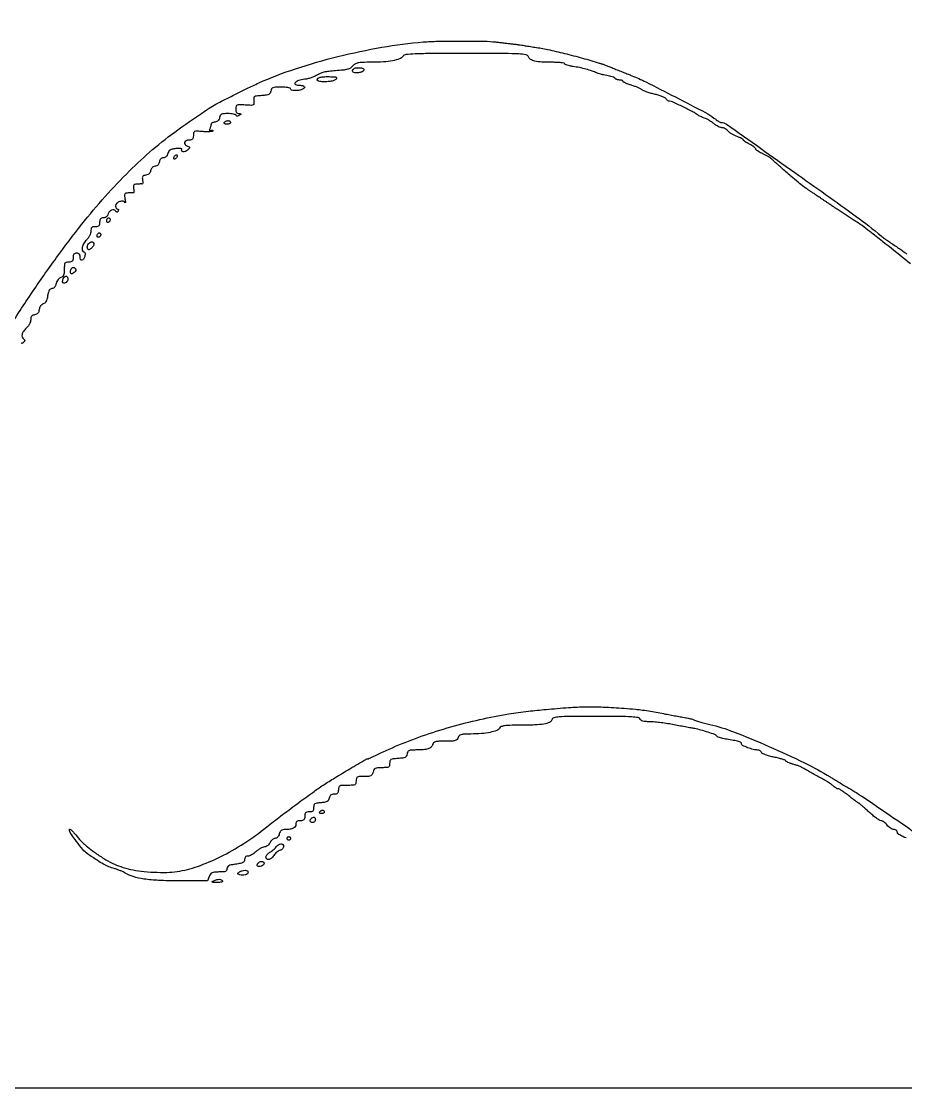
# Model space of a CAD drawing. Extents: x 0 to 2372, y 0 to 2187.
# Drawn here: x 839 to 1339, y 0 to 603 of the extents above; entities that cross this region are included whole.
import ezdxf

# ---------------------------------------------------------------- set-up
doc = ezdxf.new("R2010")
doc.units = 0

msp = doc.modelspace()

# ---------------------------------------------------------------- linework, layer by layer
msp.add_lwpolyline([(0, 1093.5), (0, 0), (1186, 0), (2372, 0), (2372, 1093.5), (2372, 2187), (1186, 2187), (0, 2187)], close=True)
for points in [[(830.244897, 427.349465, -0.008952), (844.213288, 448.961464, -0.009494), (858.682733, 469.634189, -0.010051), (872.917091, 488.367591, -0.015046), (886.154959, 504.085425, -0.014068), (899.884728, 518.583585, -0.020033), (912.929811, 530.601022, -0.019289), (927.269996, 541.864015, -0.011764), (945, 554.089899, -0.024458), (948.788533, 556.316037, -0.003025), (957.301414, 560.707918, -0.003885), (966.186722, 565.137557, -0.008769), (973, 568.321568, -0.025587), (993.79008, 576.34862, -0.018229), (1017.780671, 583.269328, -0.01802), (1042.620647, 588.52125, -0.022506), (1066, 591.514133, -0.016386), (1074.190281, 591.920281, -0.004205), (1087.447463, 592.031246, -0.003634), (1100.624215, 591.93494, -0.025798), (1107, 591.512493, 0.000395), (1109.048541, 591.271807, 0.000232), (1111.5, 590.986898, 0.000232), (1113.951474, 590.704292, 0.000395), (1116, 590.470742, -0.003006), (1117.906148, 590.243336, -0.002568), (1119.9125, 589.981258, -0.002587), (1121.73445, 589.724136, -0.007359), (1123, 589.519786, 0.00352), (1124.217193, 589.313646, 0.00149), (1125.852986, 589.053447, 0.001474), (1127.601461, 588.785944, 0.001928), (1129.201656, 588.552259, -0.017948), (1136.320903, 587.278477, -0.007394), (1145.868094, 585.065943, -0.007285), (1156.087121, 582.379348, -0.009065), (1165.5, 579.572663, 0.002949), (1165.935862, 579.436872, 0.002186), (1166.419147, 579.291735, 0.002209), (1166.876626, 579.15872, 0.004978), (1167.224756, 579.062903, -0.027066), (1167.720288, 578.90267, -0.001157), (1169.433092, 578.239957, -0.00198), (1171.459561, 577.441229, -0.001408), (1173.724756, 576.530629, 0.000693), (1176.264421, 575.505469, 0.000487), (1179.125397, 574.358451, 0.000491), (1181.866087, 573.265873, 0.001029), (1184, 572.422696, -0.022612), (1191.868089, 568.914111, -0.002811), (1208.570906, 560.42335, -0.001933), (1225.647646, 551.537626, -0.042012), (1230.408628, 548.501895, 0.009284), (1231.71468, 547.543547, 0.012776), (1232.925199, 546.734932, 0.009459), (1233.954692, 546.111579, 0.132144), (1234.369504, 546, -0.155012), (1237.49795, 545.006231, -0.000384), (1276.092721, 517.690193, -0.002011), (1310.871706, 492.823921, -0.02013), (1324.937311, 481.794755, 0.02066), (1325.843502, 481.085741, 0.002579), (1327.880202, 479.639546, 0.003035), (1330.319216, 477.948549, 0.002511), (1332.937311, 476.176062, -0.004085), (1335.487974, 474.437494, -0.005845), (1337.719085, 472.850947, -0.003334), (1339.571879, 471.481527, -0.0855)], [(1341.51234, 466.024857, 0.004822), (1338.737379, 468.28852, 0.000553), (1325.685077, 478.70421, 0.003061), (1318.622721, 484.256857, 0.005229), (1314.140582, 487.662137, 0.021975), (1311.34173, 489.557715, -0.004487), (1309.764715, 490.547168, -0.001623), (1307.542069, 491.979853, -0.001609), (1305.118364, 493.564411, -0.001915), (1302.84173, 495.075828, 0.000185), (1300.58404, 496.585949, 0.000161), (1298.217542, 498.166482, 0.000162), (1296.075036, 499.59542, 0.000477), (1294.600966, 500.575828, -0.001236), (1293.33278, 501.422083, -0.000882), (1291.917179, 502.3754, -0.000891), (1290.570884, 503.288999, -0.001907), (1289.535654, 504, 0.00359), (1288.466478, 504.729032, 0.001448), (1286.996781, 505.709621, 0.001432), (1285.408349, 506.756259, 0.001816), (1283.934688, 507.713603, -0.018668), (1281.229372, 509.603671, -0.010005), (1278.027934, 512.12525, -0.007291), (1273.943903, 515.57741, -0.002786), (1268.355866, 520.497341, 0.000176), (1266.744849, 521.930742, 0.000163), (1265.092851, 523.398602, 0.000163), (1263.622825, 524.703061, 0.000551), (1262.662351, 525.55291, 0.034704), (1261.719533, 526.27544, 0.014619), (1260.362134, 527.117541, 0.014381), (1258.853476, 527.936392, 0.018185), (1257.412351, 528.601069, -0.023373), (1256.105491, 529.220336, -0.032329), (1255.002378, 529.90258, -0.033664), (1254.205878, 530.554397, -0.207311), (1254, 531.029599, 0.202119), (1253.794382, 531.517474, 0.030275), (1252.971875, 532.228076, 0.029994), (1251.840448, 532.988964, 0.021777), (1250.5, 533.701391, -0.01603), (1249.159113, 534.394413, -0.023306), (1248.028125, 535.096709, -0.020363), (1247.17752, 535.734013, -0.225474), (1247, 536.10766, 0.246348), (1246.817312, 536.455949, 0.0258), (1246.007395, 536.955922, 0.027258), (1244.915537, 537.479264, 0.018423), (1243.620919, 537.960093, -0.03121), (1242.197047, 538.530744, -0.023665), (1240.712771, 539.324143, -0.024149), (1239.386542, 540.205427, -0.050152), (1238.465932, 541.037645, 0.043903), (1237.655817, 541.788545, 0.038536), (1236.692263, 542.423558, 0.040486), (1235.726727, 542.860239, 0.086165), (1234.921738, 543, -0.090187), (1234.050774, 543.158387, -0.028818), (1232.842534, 543.69418, -0.027697), (1231.538831, 544.458733, -0.027642), (1230.326725, 545.363167, 0.023515), (1229.06144, 546.323633, 0.018022), (1227.595976, 547.255176, 0.018343), (1226.15833, 548.028492, 0.04052), (1225, 548.485556, -0.020079), (1223.948899, 548.851455, -0.016494), (1222.857947, 549.323192, -0.016808), (1221.883592, 549.823939, -0.041743), (1221.218544, 550.27094, 0.049237), (1218.729674, 551.89028, 0.006251), (1213.005847, 554.768499, 0.003835), (1207.015734, 557.630748, 0.109961), (1205.357024, 558, -0.088358), (1204.816859, 558.096207, -0.053695), (1204.233904, 558.384887, -0.051673), (1203.698875, 558.809066, -0.062384), (1203.29969, 559.310253, 0.140881), (1202.65953, 559.898183, 0.019934), (1201.011727, 560.640208, 0.021413), (1198.938623, 561.374549, 0.016751), (1196.63385, 561.997832, -0.0128), (1194.304735, 562.607991, -0.015543), (1192.157813, 563.302567, -0.014169), (1190.403101, 563.987831, -0.096079), (1189.63385, 564.505366, 0.07936), (1188.910316, 565.027826, 0.015206), (1187.437756, 565.71498, 0.015857), (1185.651648, 566.416978, 0.014014), (1183.75, 567.036102, -0.014181), (1181.929669, 567.629426, -0.021806), (1180.395312, 568.254845, -0.017647), (1179.220876, 568.84544, -0.273951), (1179, 569.218315, 0.225399), (1178.857853, 569.517618, 0.075434), (1178.429836, 569.77038, 0.057397), (1177.80229, 569.942834, 0.038399), (1177.059017, 570, -0.042985), (1176.274669, 570.067556, -0.044439), (1175.522447, 570.26819, -0.048576), (1174.907766, 570.562503, -0.118956), (1174.553777, 570.912988, 0.152206), (1174.098101, 571.308735, 0.02125), (1172.919668, 571.766539, 0.022686), (1171.435213, 572.197716, 0.017489), (1169.783215, 572.536626, -0.010196), (1168.060013, 572.864028, -0.010356), (1166.360591, 573.259894, -0.010186), (1164.89829, 573.664509, -0.041318), (1164.038455, 574.000883, 0.032174), (1161.466533, 575.06159, 0.015333), (1158.041959, 576.106604, 0.014873), (1154.298964, 577.005811, 0.017454), (1150.703072, 577.62722, -0.016935), (1148.900586, 577.936784, -0.026624), (1147.381527, 578.336311, -0.024677), (1146.24401, 578.764171, -0.298872), (1146, 579.135924, 0.361897), (1145.71519, 579.477885, 0.014209), (1143.980469, 579.746178, 0.019461), (1141.760837, 579.937788, 0.011799), (1139.125, 580, -0.012946), (1133.047307, 580.157384, -0.043193), (1129.097854, 580.706344, -0.073432), (1126.640844, 581.662282, -0.188646), (1125.462205, 583.119081, 0.279138), (1124.160527, 584.258546, 0.030308), (1120.025767, 584.732082, 0.012434), (1112.056477, 584.959776, 0.000924), (1090.292855, 585, 0.00123), (1070.644165, 584.951677, 0.00965), (1061.514632, 584.730534, 0.014018), (1056.160165, 584.346756, 0.2131), (1054.583466, 583.445034, -0.147942), (1052.610363, 581.958502, -0.04085), (1048.826944, 580.910329, -0.031705), (1043.551843, 580.246296, -0.014785), (1036.660293, 580.023857, 0.006784), (1031.583153, 579.941258, 0.043013), (1029.020096, 579.643097, 0.086337), (1027.400048, 579.007217, 0.086178), (1026.088743, 577.861266, -0.085208), (1024.820521, 576.748651, -0.070993), (1023.172853, 576.035694, -0.041389), (1020.683621, 575.57269, -0.009553), (1016.428451, 575.222704, 0.012452), (1012.65255, 574.890094, 0.027759), (1009.810096, 574.407239, 0.036751), (1007.674804, 573.753169, 0.073131), (1006.140454, 572.881349, -0.058911), (1004.899344, 572.128887, -0.023727), (1003.055266, 571.392566, -0.023082), (1000.973298, 570.779675, -0.02707), (998.951093, 570.399124, 0.040194), (995.483695, 569.651989, 0.143102), (993.599238, 568.42582, 0.51249), (993.840725, 567.428252, 0.096829), (996.031385, 567, -0.046705), (997.990482, 566.8166, -0.218081), (998.892634, 566.177811, -0.368893), (998.745152, 565.37453, -0.079165), (997.418213, 564.606989, -0.059014), (995.452302, 564.108117, -0.047982), (993.278864, 564.032597, -0.052034), (991.512551, 564.326953, -0.337418), (991, 565, 0.330979), (990.709429, 565.390869, 0.027549), (989.404806, 565.70625, 0.02821), (987.651214, 565.927847, 0.017326), (985.569551, 566, 0.010543), (982.407774, 565.933323, 0.082893), (980.975685, 565.631706, 0.176734), (980.22236, 564.96719, 0.089493), (979.819551, 563.75, -0.088499), (979.428216, 562.559618, -0.155574), (978.689962, 561.846666, -0.084582), (977.331947, 561.440633, -0.014549), (974.645171, 561.190927, 0.009966), (971.614205, 560.937227, 0.122843), (970.532895, 560.545089, 0.237696), (970.106376, 559.785616, 0.047904), (970.187394, 558.190927, -0.043475), (970.285067, 556.554029, -0.281122), (969.854021, 555.889457, -0.121839), (968.770904, 555.664458, -0.006743), (965.292223, 555.84255, 0.008032), (961.927891, 556.006097, 0.109057), (960.727298, 555.781736, 0.241677), (960.167818, 555.110084, 0.055125), (960, 553.59255, 0.042677), (960.100475, 552.417543, 0.105495), (960.420229, 551.618875, 0.140335), (960.969344, 551.155499, 0.1037), (961.75, 550.984687, -0.011688), (962.728181, 550.953252, -0.326553), (962.914477, 550.800504, -0.312935), (962.829229, 550.569699, -0.01115), (962, 550.016733, -0.04187), (961.340408, 549.671552, -0.10205), (960.804716, 549.565723, -0.157817), (960.413845, 549.695863, -0.152335), (960.166667, 550.032046, 0.232615), (959.787317, 550.408861, 0.030262), (958.654285, 550.715663, 0.03015), (957.175734, 550.929532, 0.020845), (955.486218, 551, 0.016176), (953.066854, 550.921707, 0.096438), (951.851128, 550.602227, 0.16866), (951.182884, 549.9366, 0.078185), (950.819551, 548.75, -0.071286), (950.534868, 547.772547, -0.090158), (950, 547, -0.090158), (949.227453, 546.465132, -0.071286), (948.25, 546.180449, 0.034957), (947.388476, 545.995952, 0.049551), (946.660938, 545.705472, 0.06086), (946.157433, 545.360663, 0.215434), (946, 545.012237, -0.049166), (945.956519, 544.571121, -0.014049), (945.803205, 543.900031, -0.013999), (945.586508, 543.1484, -0.014431), (945.330061, 542.417743, 0.023756), (945.075504, 541.646763, 0.183547), (945.109659, 541.275135, 0.370727), (945.345812, 541.173601, 0.062479), (945.830061, 541.394972, -0.055267), (946.278536, 541.607835, -0.119449), (946.65633, 541.643818, -0.189583), (946.902206, 541.503844, -0.171283), (947, 541.226744, -0.364863), (946.724887, 540.899925, -0.023109), (945.384375, 540.731251, -0.025291), (943.608734, 540.68083, -0.01514), (941.5, 540.791557, 0.007133), (937.945293, 541.035338, 0.107826), (936.730585, 540.838541, 0.250288), (936.166999, 540.175989, 0.053641), (936, 538.62383, -0.040763), (935.889502, 537.270722, -0.150693), (935.511799, 536.512383, -0.157767), (934.784563, 536.11829, -0.045946), (933.5, 536, 0.107706), (931.852111, 535.640857, 0.230525), (931.045058, 534.659997, 0.24783), (931.3466, 533.48159, 0.117538), (932.677541, 532.570245, -0.030408), (933.607207, 532.147022, -0.265941), (933.839914, 531.778266, -0.193159), (933.673536, 531.305702, -0.016316), (932.773503, 530.344931, -0.113542), (931.56581, 529.588974, -0.120107), (930.174903, 529.457702, -0.225488), (929.393194, 529.979434, -0.280068), (929.399571, 530.837502, 0.494342), (929.306231, 531.082027, 0.047543), (928.57921, 531.224044, 0.032203), (927.440458, 531.262221, 0.016053), (925.999941, 531.171385, 0.026199), (924.019178, 530.877158, 0.089788), (922.815063, 530.39769, 0.121991), (922.059896, 529.618856, 0.070437), (921.565006, 528.402981, -0.058996), (921.185466, 527.406035, -0.081796), (920.611721, 526.64318, -0.09211), (919.88292, 526.166712, -0.099153), (919.050499, 526, 0.090967), (918.221654, 525.847946, 0.107102), (917.553748, 525.413917, 0.097166), (917.080784, 524.70358, 0.063239), (916.819551, 523.75, -0.071093), (916.538322, 522.783023, -0.087695), (916.009039, 522.009232, -0.088854), (915.252863, 521.470878, -0.075159), (914.311493, 521.188507, 0.074927), (913.380287, 520.909654, 0.086432), (912.622985, 520.377015, 0.086432), (912.090346, 519.619713, 0.074927), (911.811493, 518.688507, -0.075611), (911.523526, 517.731606, -0.092598), (910.975771, 516.977054, -0.089341), (910.175109, 516.45249, -0.065385), (909.149242, 516.167245, 0.046775), (907.980949, 515.888639, 0.158965), (907.362255, 515.425224, 0.156637), (907.130628, 514.681393, 0.045034), (907.251133, 513.466615, -0.022723), (907.381586, 512.563435, -0.040732), (907.39401, 511.814587, -0.055244), (907.303134, 511.301225, -0.364869), (907.10189, 511.167791, 0.02877), (906.739107, 511.188383, 0.003951), (905.981623, 511.181772, 0.004527), (905.083641, 511.158703, 0.003815), (904.133423, 511.118421, 0.042943), (902.915897, 510.95202, 0.180115), (902.307598, 510.555158, 0.170351), (902.087711, 509.841428, 0.037587), (902.235313, 508.54937, -0.021941), (902.371845, 507.614437, -0.039295), (902.389363, 506.838896, -0.052248), (902.302853, 506.304072, -0.370778), (902.10189, 506.167791, 0.028777), (901.738819, 506.188394, 0.003933), (900.979149, 506.181772, 0.004512), (900.078444, 506.158704, 0.003798), (899.125, 506.118421, 0.046562), (897.827353, 505.931745, 0.213149), (897.23837, 505.478447, 0.14764), (897.06209, 504.616256, 0.01959), (897.307335, 502.75, -0.007507), (897.491807, 501.568022, -0.024462), (897.563706, 500.779181, -0.182671), (897.501149, 500.590014, -0.566179), (897.397448, 500.604659, 0.269784), (896.318945, 501.413768, 0.106733), (894.404464, 501.229328, 0.098764), (892.633021, 500.248683, 0.220554), (892, 498.883423, 0.054272), (892.078439, 498.162905, 0.073971), (892.311086, 497.553255, 0.093615), (892.654932, 497.144123, 0.172996), (893.059017, 497, -0.12523), (893.406911, 496.911479, -0.188638), (893.606018, 496.674888, -0.148641), (893.617329, 496.316663, -0.072632), (893.434017, 495.893237, -0.054715), (893.07479, 495.433136, -0.208693), (892.745228, 495.298783, -0.200468), (892.413255, 495.447062, -0.050408), (892.04505, 495.927107, 0.217517), (891.068958, 496.579046, 0.148705), (889.727259, 496.397156, 0.114218), (888.44284, 495.405566, 0.107948), (887.692161, 493.930825, -0.086848), (887.339997, 493.161, -0.082552), (886.742221, 492.540854, -0.080989), (885.964876, 492.138718, -0.07911), (885.09362, 492, 0.068319), (884.097164, 491.863209, 0.151336), (883.459362, 491.451474, 0.130178), (883.108078, 490.701921, 0.04487), (883, 489.5, -0.045527), (882.884257, 488.231486, -0.152009), (882.5, 487.5, -0.152009), (881.768514, 487.115743, -0.045527), (880.5, 487, 0.045671), (879.2254, 486.883333, 0.154167), (878.495536, 486.495455, 0.151583), (878.113761, 485.754033, 0.043688), (878, 484.454545, -0.076912), (877.821248, 483.299369, -0.038267), (877.265625, 481.922443, -0.03683), (876.456762, 480.553462, -0.044556), (875.5, 479.409091, 0.058311), (873.925403, 477.417133, 0.087406), (873.109089, 475.361702, 0.131376), (873.20367, 473.720841, 0.236838), (874.132696, 472.789101, -0.16685), (874.542143, 472.476282, -0.105846), (874.765213, 471.912606, -0.076268), (874.775859, 471.134474, -0.042218), (874.565308, 470.205768, -0.059809), (873.839403, 468.609539, -0.240606), (872.955011, 468.064538, -0.342137), (872.246831, 468.527771, -0.083248), (872, 470, 0.072254), (871.873159, 470.873159, 0.124864), (871.5, 471.5, 0.124864), (870.873159, 471.873159, 0.072254), (870, 472, 0.07578), (869.064742, 471.857434, 0.149477), (868.45, 471.4375, 0.124434), (868.106468, 470.682766, 0.044917), (868, 469.5, -0.045527), (867.884257, 468.231486, -0.152009), (867.5, 467.5, -0.152009), (866.768514, 467.115743, -0.045527), (865.5, 467, 0.055242), (864.107689, 466.845702, 0.203178), (863.402677, 466.340638, 0.122276), (863.073549, 465.294875, 0.015393), (863, 462.90638, -0.020932), (862.912503, 460.817224, -0.079112), (862.600319, 459.550364, -0.127783), (862.005374, 458.773725, -0.102137), (861.057119, 458.304686, 0.103919), (860.240057, 457.896945, 0.063261), (859.482545, 457.122699, 0.056982), (858.868902, 456.085579, 0.051103), (858.477664, 454.898306, -0.042321), (858.090594, 453.650527, -0.078211), (857.544722, 452.742945, -0.100552), (856.856325, 452.194448, -0.118637), (856.048353, 452, 0.136935), (855.174078, 451.755986, 0.122656), (854.508834, 451.086671, 0.073025), (854.004301, 449.867806, 0.02203), (853.599851, 447.899069, -0.026471), (853.192538, 446.001989, -0.061352), (852.64396, 444.655864, -0.085856), (851.930515, 443.775086, -0.116246), (851.028639, 443.297238, 0.098509), (850.22647, 442.907606, 0.077093), (849.552386, 442.210163, 0.069156), (849.064036, 441.263819, 0.055818), (848.806596, 440.148169, -0.051006), (848.535814, 438.921068, -0.098315), (848.042012, 438.048768, -0.108399), (847.29, 437.484494, -0.071796), (846.25, 437.180449, 0.063874), (845.198873, 436.891064, 0.12496), (844.509216, 436.372357, 0.117359), (844.124348, 435.562551, 0.052551), (844, 434.3827, -0.079813), (843.820617, 433.266081, -0.040526), (843.265625, 431.951877, -0.038927), (842.456695, 430.657033, -0.046826), (841.5, 429.58758, 0.051484), (839.912275, 427.779173, 0.098191), (839.12332, 426.021348, 0.142838), (839.209175, 424.533382, 0.170584), (840.087132, 423.446149, -0.087474), (840.506061, 423.072691, -0.186417), (840.632135, 422.664567, -0.142753), (840.460237, 422.19739, -0.045317), (839.962132, 421.637132, -0.03709), (839.349412, 421.142319, -0.169768), (838.915035, 421.022632, -0.224514), (838.575581, 421.212138, -0.067221)], [(1339.03168, 141.332396, -0.044114), (1336.590157, 142.343092, -0.042495), (1334.569313, 143.625866, -0.232567), (1334.007802, 144.75, 0.146679), (1333.861628, 145.22672, 0.098364), (1333.455938, 145.632812, 0.082375), (1332.851689, 145.90659, 0.065352), (1332.140073, 146, -0.1034), (1331.293148, 146.177038, -0.044386), (1330.275006, 146.734375, -0.041403), (1329.258581, 147.54349, -0.042925), (1328.402724, 148.5, 0.036912), (1327.567232, 149.456619, 0.038477), (1326.61098, 150.265625, 0.041506), (1325.67919, 150.827079, 0.11534), (1324.939549, 151, -0.141416), (1324.040998, 151.259326, -0.015606), (1322.246933, 152.46875, -0.018049), (1320.166182, 154.085138, -0.013675), (1318, 156, 0.003744), (1315.916842, 157.916491, 0.005854), (1314.092587, 159.53125, 0.001987), (1312.502797, 160.89461, 0.178072), (1312.216263, 161, -0.157204), (1311.925104, 161.093862, -0.002278), (1310.436878, 162.175, -0.006006), (1308.719082, 163.466925, -0.003895), (1306.762532, 165, 0.009496), (1304.761311, 166.532213, 0.013111), (1302.904598, 167.825, 0.009708), (1301.323804, 168.821786, 0.136634), (1300.683823, 169, -0.110702), (1300.144512, 169.120887, -0.026588), (1299.332353, 169.558448, -0.02602), (1298.432241, 170.17341, -0.023213), (1297.564451, 170.901098, 0.039597), (1296.338908, 171.862254, 0.008388), (1294.050183, 173.326496, 0.008731), (1291.331299, 174.937506, 0.008193), (1288.5, 176.488142, -0.002983), (1285.745965, 177.959369, -0.003973), (1283.2625, 179.330802, -0.002819), (1281.198346, 180.507549, -0.040061), (1280.5, 180.989271, 0.07035), (1279.866757, 181.371842, 0.011777), (1278.545313, 181.898787, 0.012698), (1276.950456, 182.445942, 0.01096), (1275.25, 182.940771, -0.016011), (1273.621375, 183.432591, -0.024483), (1272.248437, 183.971832, -0.021486), (1271.212515, 184.493068, -0.271827), (1271, 184.855086, 0.314597), (1270.749488, 185.213828, 0.011155), (1269.0674, 185.788686, 0.017038), (1266.942868, 186.383368, 0.010662), (1264.420936, 186.940792, -0.017173), (1261.854283, 187.543256, -0.024038), (1259.61334, 188.268421, -0.022174), (1257.874978, 189.014422, -0.19094), (1257.313947, 189.624251, 0.087491), (1256.998011, 190.150185, 0.066437), (1256.492546, 190.595874, 0.065801), (1255.882233, 190.897146, 0.081966), (1255.259031, 191, -0.061376), (1252.650286, 191.32144, -0.030317), (1249.461222, 192.328281, -0.023386), (1246.603148, 193.581354, -0.285077), (1246, 194.553252, 0.233575), (1245.747123, 195.065038, 0.053521), (1244.898438, 195.580727, 0.044539), (1243.686234, 196.023289, 0.030527), (1242.25, 196.314428, -0.011203), (1238.621066, 196.905167, -0.015931), (1235.429168, 197.604325, -0.013013), (1232.867639, 198.322967, -0.146446), (1232, 198.904362, 0.13128), (1230.862032, 199.716985, 0.009173), (1227.129109, 201.040454, 0.01404), (1223.072721, 202.269904, 0.021674), (1219.5, 203.079605, -0.000798), (1217.403347, 203.463567, -0.000233), (1214.178125, 204.061079, -0.000234), (1210.54764, 204.737176, -0.000251), (1207, 205.401401, 0.008605), (1203.405223, 206.012472, 0.007559), (1199.63299, 206.528882, 0.007618), (1196.2143, 206.891586, 0.022546), (1193.856989, 206.998633, -0.019826), (1191.721942, 207.083954, -0.050178), (1190.195237, 207.361544, -0.075437), (1189.17919, 207.828407, -0.157043), (1188.638374, 208.5, 0.272347), (1187.579678, 209.343233, 0.020214), (1183.7518, 209.728746, 0.013138), (1177.188039, 209.949879, 0.001851), (1163.648016, 210, 0.001417), (1148.575366, 209.957276, 0.017101), (1142.780789, 209.726135, 0.046364), (1139.821938, 209.228189, 0.27021), (1138.750132, 208.152507, -0.230689), (1137.452269, 206.64016, -0.059941), (1134.290769, 205.702272, -0.033613), (1129.012264, 205.164924, -0.008293), (1120.29969, 205.011006, 0.005792), (1114.881958, 204.9424, 0.03013), (1111.904761, 204.69026, 0.058942), (1110.136565, 204.215185, 0.171751), (1109.200197, 203.393248, -0.180545), (1107.597297, 202.03394, -0.035974), (1103.920468, 200.999735, -0.031209), (1098.944261, 200.299099, -0.01773), (1092.866631, 200.043551, 0.00868), (1089.11685, 199.953819, 0.059286), (1087.294404, 199.660238, 0.134906), (1086.292721, 199.051123, 0.125776), (1085.710251, 198, -0.125854), (1085.12682, 196.947523, -0.136757), (1084.126, 196.344322, -0.059273), (1082.299075, 196.064147, -0.008442), (1078.5, 196, 0.008691), (1074.772536, 195.935202, 0.056235), (1072.915654, 195.660038, 0.128021), (1071.892286, 195.082056, 0.137415), (1071.313926, 194.092454, -0.150924), (1070.430102, 192.668102, -0.100908), (1068.747929, 191.716731, -0.059511), (1066.021865, 191.179168, -0.018226), (1061.819551, 191.013655, 0.014064), (1059.176246, 190.931569, 0.091744), (1057.891385, 190.614216, 0.171183), (1057.195558, 189.94728, 0.081791), (1056.819551, 188.75, -0.087414), (1056.432193, 187.563106, -0.154754), (1055.702575, 186.850113, -0.08572), (1054.366521, 186.442993, -0.015171), (1051.75, 186.195209, 0.012796), (1048.976669, 185.945857, 0.102743), (1047.766806, 185.544884, 0.194742), (1047.188942, 184.802357, 0.069276), (1047, 183.445209, -0.061141), (1046.832902, 182.083814, -0.207528), (1046.301, 181.389198, -0.114072), (1045.192658, 181.069431, -0.013431), (1042.608408, 181, 0.017111), (1040.123705, 180.914944, 0.098742), (1038.861291, 180.571963, 0.154826), (1038.111474, 179.845847, 0.062164), (1037.589356, 178.5, -0.062751), (1037.063804, 177.149979, -0.156022), (1036.307594, 176.424487, -0.097683), (1035.028159, 176.083614, -0.016409), (1032.480948, 176, 0.012807), (1029.814746, 175.931696, 0.114921), (1028.698095, 175.610521, 0.210054), (1028.165077, 174.90617, 0.058497), (1028, 173.5, -0.063163), (1027.819917, 172.080151, -0.217022), (1027.25, 171.375, -0.105983), (1026.03969, 171.06277, -0.010324), (1023, 171, 0.010324), (1019.96031, 170.93723, 0.105983), (1018.75, 170.625, 0.217022), (1018.180083, 169.919849, 0.063163), (1018, 168.5, -0.045331), (1017.885646, 167.241265, -0.148603), (1017.506955, 166.507154, -0.152513), (1016.790859, 166.118911, -0.048567), (1015.569551, 166, 0.054795), (1014.419929, 165.873634, 0.117225), (1013.621614, 165.485692, 0.122993), (1013.106774, 164.794654, 0.063704), (1012.819551, 163.75, -0.082798), (1012.450681, 162.583617, -0.148332), (1011.760043, 161.865701, -0.090757), (1010.527327, 161.444527, -0.018998), (1008.25, 161.192502, 0.016069), (1005.832431, 160.939278, 0.109891), (1004.716478, 160.525079, 0.186214), (1004.174846, 159.779525, 0.065109), (1004, 158.442502, -0.048019), (1003.88165, 157.21303, -0.15244), (1003.494115, 156.49425, -0.149202), (1002.760471, 156.114593, -0.045363), (1001.5, 156, 0.045527), (1000.231486, 155.884257, 0.152009), (999.5, 155.5, 0.152009), (999.115743, 154.768514, 0.045527), (999, 153.5, -0.045527), (998.884257, 152.231486, -0.152009), (998.5, 151.5, -0.152009), (997.768514, 151.115743, -0.045527), (996.5, 151, 0.045088), (995.341336, 150.895303, 0.117503), (994.580162, 150.560699, 0.146188), (994.149594, 149.973107, 0.085724), (994, 149.106989, -0.138912), (993.610642, 147.732572, -0.135585), (992.55555, 146.751315, -0.087602), (990.72707, 146.175928, -0.032539), (988.026621, 146, 0.044759), (986.618507, 145.873695, 0.112955), (985.677957, 145.471737, 0.120243), (985.040805, 144.71931, 0.054401), (984.589356, 143.5, -0.05606), (984.214999, 142.499086, -0.072394), (983.650046, 141.698363, -0.084044), (982.959997, 141.180156, -0.119673), (982.218076, 141, 0.110588), (981.477967, 140.834278, 0.062224), (980.696535, 140.339063, 0.057468), (979.994429, 139.610413, 0.059721), (979.487128, 138.75, -0.069984), (978.94084, 137.865302, -0.05264), (978.120983, 137.066015, -0.053322), (977.166935, 136.466585, -0.07853), (976.222601, 136.176859, 0.064979), (975.164609, 135.883224, 0.027823), (973.844967, 135.23575, 0.026953), (972.49636, 134.37957, 0.031975), (971.326578, 133.426859, -0.031643), (970.187758, 132.498107, -0.030943), (968.932569, 131.71289, -0.032489), (967.746386, 131.16573, -0.092068), (966.853977, 131, 0.084612), (966.073977, 130.867053, 0.119808), (965.485808, 130.484954, 0.115269), (965.123959, 129.862633, 0.074423), (965, 129.034443, -0.126304), (964.739075, 128.017992, -0.147096), (964.029686, 127.32161, -0.07373), (962.633631, 126.832712, -0.014445), (960, 126.405612, 0.014906), (957.425522, 125.985666, 0.069521), (956.006649, 125.499153, 0.137479), (955.271755, 124.824903, 0.139689), (955, 123.871169, -0.120188), (954.769386, 122.925639, -0.176864), (954.145465, 122.353385, -0.083891), (952.904319, 122.069665, -0.014337), (950.475249, 122, 0.017966), (947.950213, 121.909239, 0.089354), (946.58049, 121.559354, 0.134), (945.701939, 120.827224, 0.061658), (945, 119.5), (944.049502, 117), (927.573541, 117, -0.010648), (916.342005, 117.23922, -0.025714), (908.073916, 118.018787, -0.034935), (901.926, 119.363054, -0.073867), (897.506881, 121.403535, 0.035746), (896.379355, 122.032124, 0.013752), (894.733912, 122.746536, 0.013534), (892.899857, 123.426531, 0.016239), (891.139059, 123.962555, -0.032769), (888.195472, 124.966031, -0.027756), (885.234528, 126.394721, -0.01899), (881.575325, 128.603272, -0.005765), (876.199687, 132.222363, -0.064952), (873.468999, 134.684807, -0.018337), (869.90055, 139.183286, -0.014246), (866.663737, 143.859551, -0.145251), (866, 146.096143, -0.546428), (866.217257, 146.235583, -0.065227), (866.807507, 145.865641, -0.032869), (867.69253, 145.031441, -0.014663), (868.74896, 143.826725, 0.007885), (871.672045, 140.400758, 0.023828), (873.806788, 138.198237, 0.022879), (876.187351, 136.161876, 0.006821), (880, 133.274091, 0.017965), (885.326447, 129.640499, 0.029097), (890.124797, 126.99066, 0.030843), (894.988261, 125.021476, 0.023796), (900.495816, 123.464738, 0.029154), (906.43948, 122.446941, 0.016547), (913.718638, 121.876447, 0.016561), (920.972763, 121.789366, 0.030937), (926.823704, 122.275935, 0.049174), (938.337057, 125.13123, 0.03003), (951.236839, 130.606554, 0.027829), (964.589299, 138.200158, 0.025114), (977.5, 147.474863, -0.005561), (985.30443, 153.557551, -0.003431), (994.611784, 160.546217, -0.003312), (1003.486527, 167.024747, -0.010707), (1009.5, 171.161232, -0.007849), (1016.017217, 175.296637, -0.003739), (1024.523904, 180.421873, -0.00078), (1033.481028, 185.708755, -0.133702), (1034.550716, 186, 0.104177), (1034.908174, 186.075295, 0.00103), (1037.313876, 187.141744, 0.003328), (1040.080257, 188.397046, 0.002145), (1043.270036, 189.88679, -0.018246), (1057.649791, 196.046828, -0.015005), (1073.403478, 201.588225, -0.014702), (1089.835032, 206.292277, -0.015428), (1106.254098, 209.939227, -0.002996), (1114.325185, 211.422293, -0.009754), (1119.695972, 212.268232, -0.008481), (1125.465572, 212.962493, -0.001849), (1135.431183, 213.953278, -0.006487), (1148.205955, 215.00859, -0.013721), (1158.132945, 215.425829, -0.014355), (1167.782698, 215.289335, -0.007832), (1179.605323, 214.596718, -0.003431), (1186.008154, 214.07667, -0.012275), (1190.08861, 213.615861, -0.009935), (1194.54057, 212.911689, -0.001685), (1203, 211.371364, 0.000619), (1206.474227, 210.731109, 0.000656), (1209.884375, 210.111649, 0.000625), (1212.823487, 209.585524, 0.003), (1214.5, 209.297943, -0.01456), (1215.758577, 209.051978, -0.012715), (1217.059375, 208.723231, -0.012887), (1218.220101, 208.365771, -0.036623), (1219, 208.038118, 0.044201), (1219.966514, 207.649164, 0.004857), (1222.2625, 206.977642, 0.005903), (1225.018312, 206.235616, 0.00474), (1228, 205.500463, -0.034729), (1241.45374, 201.313878, -0.010151), (1261.495645, 193.042355, -0.010552), (1281.640088, 183.734835, -0.024854), (1296.137292, 175.746681, 0.002813), (1297.938053, 174.648338, 0.00111), (1300.4283, 173.156135, 0.001098), (1303.126247, 171.555622, 0.001373), (1305.637292, 170.082716, -0.015349), (1314.352217, 164.637875, -0.002786), (1330.146584, 153.954756, -0.003219), (1346.718748, 142.453076, -0.005964)]]:
    msp.add_lwpolyline(points, format="xyb")
for points in [[(1032.435239, 576.104785, -0.32346), (1032.381773, 575.364543, -0.109677), (1031.474841, 574.668578, -0.066571), (1029.869059, 574.166381, -0.042566), (1027.918213, 574, -0.073527), (1026.742876, 574.173777, -0.198781), (1026.102929, 574.697686, -0.22929), (1026.071325, 575.45811, -0.094315), (1026.666667, 576.333333, -0.162156), (1027.754106, 576.877376, -0.045524), (1029.676072, 576.976227, -0.044891), (1031.552995, 576.732142, -0.202237)], [(1017, 571.106989, -0.249407), (1016.531201, 570.225625, -0.076129), (1015.120081, 569.559318, -0.049977), (1012.896545, 569.133278, -0.022363), (1009.918213, 569, -0.035711), (1007.515838, 569.171802, -0.14518), (1006.198693, 569.777673, -0.414743), (1006.147965, 570.556738, -0.117027), (1007.25, 571.337719, -0.080152), (1009.418086, 571.83067, -0.02182), (1012.942046, 571.90106, -0.013949), (1016.433013, 571.720915, -0.391129)], [(957, 546, -0.195654), (956.844577, 545.618015, -0.086673), (956.395164, 545.29375, -0.066561), (955.729059, 545.073608, -0.0466), (954.940983, 545, -0.047867), (954.195401, 545.071541, -0.104212), (953.66835, 545.29375, -0.181468), (953.441401, 545.621877, -0.202618), (953.5, 546, -0.08825), (953.842344, 546.382836, -0.053305), (954.359775, 546.70625, -0.051278), (954.961978, 546.925833, -0.061875), (955.559017, 547, -0.067639), (956.109818, 546.925146, -0.08433), (956.576711, 546.70625, -0.09965), (956.888931, 546.38134, -0.142666)], [(926.183333, 525.783333, -0.034019), (925.693024, 525.355562, -0.131573), (925.322581, 525.204271, -0.290264), (925.093678, 525.31173, -0.142677), (925, 525.633333, -0.094783), (925.175276, 526.54964, -0.102202), (925.674729, 527.309147, -0.145728), (926.299565, 527.647242, -0.253202), (926.85, 527.483333, -0.212536), (926.959631, 527.197768, -0.080535), (926.867292, 526.770833, -0.061283), (926.5985, 526.274266, -0.041736)], [(889, 491.059017, -0.089642), (888.926698, 490.653442, -0.053229), (888.70625, 490.2129, -0.051032), (888.382515, 489.806203, -0.06081), (888, 489.5, -0.139169), (887.620352, 489.392057, -0.191142), (887.29375, 489.521475, -0.138808), (887.073267, 489.889346, -0.066118), (887, 490.440983, -0.062283), (887.074545, 491.037096, -0.080552), (887.29375, 491.542039, -0.097988), (887.618621, 491.879982, -0.153634), (888, 492, -0.092995), (888.381732, 491.928382, -0.096318), (888.70625, 491.723586, -0.099231), (888.923444, 491.418051, -0.105429)], [(883.457295, 481.930902, -0.100833), (882.729313, 481.156577, -0.232893), (881.960958, 481.034454, -0.293249), (881.524242, 481.552641, -0.124688), (881.63617, 482.494256, -0.065363), (881.923314, 483.023704, -0.09613), (882.308894, 483.38409, -0.122565), (882.728896, 483.521435, -0.157716), (883.121097, 483.425158, -0.101208), (883.424976, 483.139039, -0.09843), (883.59586, 482.753836, -0.097419), (883.607364, 482.329162, -0.09691)], [(879.035174, 475.542382, -0.030751), (878.480612, 474.952098, -0.033633), (877.873347, 474.453075, -0.035796), (877.301442, 474.103172, -0.119946), (876.877555, 474, -0.281444), (876.228947, 474.396501, -0.140427), (876.036037, 475.376416, -0.092572), (876.392483, 476.668022, -0.083068), (877.2, 477.8, -0.149932), (878.393251, 478.433023, -0.276315), (879.391351, 478.069736, -0.223545), (879.681486, 476.897791, -0.124526)], [(865, 457.559017, -0.119467), (864.733481, 456.459491, -0.102648), (863.983357, 455.532249, -0.130219), (863.067091, 455.115307, -0.242984), (862.30993, 455.356736, -0.230479), (862.019605, 456.197884, -0.076784), (862.381846, 457.486858, -0.075769), (863.122972, 458.621817, -0.213422), (863.968615, 459, -0.138501), (864.361922, 458.888923, -0.100101), (864.697031, 458.576711, -0.085761), (864.922668, 458.109745, -0.069866)], [(869.429973, 463.113307, -0.263526), (869.463963, 462.224824, -0.086702), (868.642959, 461.145004, -0.091396), (867.534761, 460.441747, -0.300751), (866.726892, 460.606442, -0.215635), (866.430213, 461.393126, -0.076928), (866.695569, 462.592789, -0.077585), (867.307782, 463.647075, -0.226203), (868.047972, 464, -0.089674), (868.40745, 463.935005, -0.053227), (868.797957, 463.739534, -0.051027), (869.158492, 463.45248, -0.060786)], [(1010, 156, -0.153634), (1009.879982, 155.618621, -0.097988), (1009.542039, 155.29375, -0.080552), (1009.037096, 155.074545, -0.062283), (1008.440983, 155, -0.066118), (1007.889346, 155.073267, -0.138808), (1007.521475, 155.29375, -0.191142), (1007.392057, 155.620352, -0.139169), (1007.5, 156, -0.06081), (1007.806203, 156.382515, -0.051032), (1008.2129, 156.70625, -0.053229), (1008.653442, 156.926698, -0.089642), (1009.059017, 157, -0.105429), (1009.418051, 156.923444, -0.099231), (1009.723586, 156.70625, -0.096318), (1009.928382, 156.381732, -0.092995)], [(1005, 151.5, -0.099038), (1004.885486, 150.927543, -0.097945), (1004.559375, 150.440625, -0.097945), (1004.072457, 150.114514, -0.099038), (1003.5, 150, -0.103678), (1002.569797, 150.19498, -0.206496), (1002.066255, 150.735179, -0.193059), (1002.095775, 151.503522, -0.091649), (1002.666667, 152.333333, -0.091649), (1003.496478, 152.904225, -0.193059), (1004.264821, 152.933745, -0.206496), (1004.80502, 152.430203, -0.103678)], [(991, 141, -0.099038), (990.923658, 140.618362, -0.097945), (990.70625, 140.29375, -0.097945), (990.381638, 140.076342, -0.099038), (990, 140, -0.099038), (989.618362, 140.076342, -0.097945), (989.29375, 140.29375, -0.097945), (989.076342, 140.618362, -0.099038), (989, 141, -0.099038), (989.076342, 141.381638, -0.097945), (989.29375, 141.70625, -0.097945), (989.618362, 141.923658, -0.099038), (990, 142, -0.099038), (990.381638, 141.923658, -0.097945), (990.70625, 141.70625, -0.097945), (990.923658, 141.381638, -0.099038)], [(987, 136.40638, -0.111937), (986.853238, 135.759034, -0.075721), (986.42618, 135.130829, -0.070284), (985.793189, 134.616582, -0.071659), (985.04657, 134.301927, 0.073354), (984.185314, 133.935535, 0.035292), (983.205883, 133.237459, 0.034035), (982.268095, 132.350019, 0.041246), (981.523517, 131.395547, -0.03944), (980.81379, 130.478953, -0.04171), (979.981117, 129.703692, -0.045508), (979.154111, 129.167304, -0.121703), (978.476947, 129, -0.207528), (977.381217, 129.475258, -0.238796), (977.065277, 130.559712, -0.139316), (977.770793, 131.975958, -0.086196), (979.25, 133.123516, 0.032787), (980.206982, 133.714719, 0.02188), (981.222907, 134.507578, 0.022061), (982.144353, 135.366962, 0.039755), (982.806704, 136.158699, -0.083469), (984.085463, 137.44172, -0.141307), (985.505366, 137.943598, -0.222601), (986.557504, 137.524504, -0.19068)], [(976, 126.968615, -0.213422), (975.621817, 126.122972, -0.075769), (974.486858, 125.381846, -0.076784), (973.197884, 125.019605, -0.230479), (972.356736, 125.30993, -0.242984), (972.115307, 126.067091, -0.130219), (972.532249, 126.983357, -0.102648), (973.459491, 127.733481, -0.119467), (974.559017, 128, -0.069866), (975.109745, 127.922668, -0.085761), (975.576711, 127.697031, -0.100101), (975.888923, 127.361922, -0.138501)], [(967, 121.968615, -0.215427), (966.577931, 121.034468, -0.102933), (965.408186, 120.369501, -0.083994), (963.83013, 120.140391, -0.085958), (962.278025, 120.446806, -0.021499), (961.355503, 120.847105, -0.245408), (961.127, 121.155874, -0.271633), (961.261156, 121.497023, -0.025443), (962.028025, 122.038482, -0.072011), (963.578261, 122.731029, -0.072731), (965.255902, 122.952331, -0.098965), (966.534057, 122.678114, -0.299004)], [(952.5, 117, -0.355072), (952.448734, 116.604169, -0.119595), (951.906896, 116.292805, -0.054976), (950.836016, 116.104936, -0.020572), (949.309017, 116.070285, -0.006171), (947.293391, 116.132368, -0.108321), (946.664955, 116.298828, -0.583203), (946.654499, 116.559388, -0.037291), (947.5, 117, -0.027916), (949.358877, 117.678628, -0.073689), (950.756955, 117.885798, -0.113568), (951.780256, 117.650332, -0.142168)]]:
    msp.add_lwpolyline(points, format="xyb", close=True)

doc.saveas('drawing.dxf')
